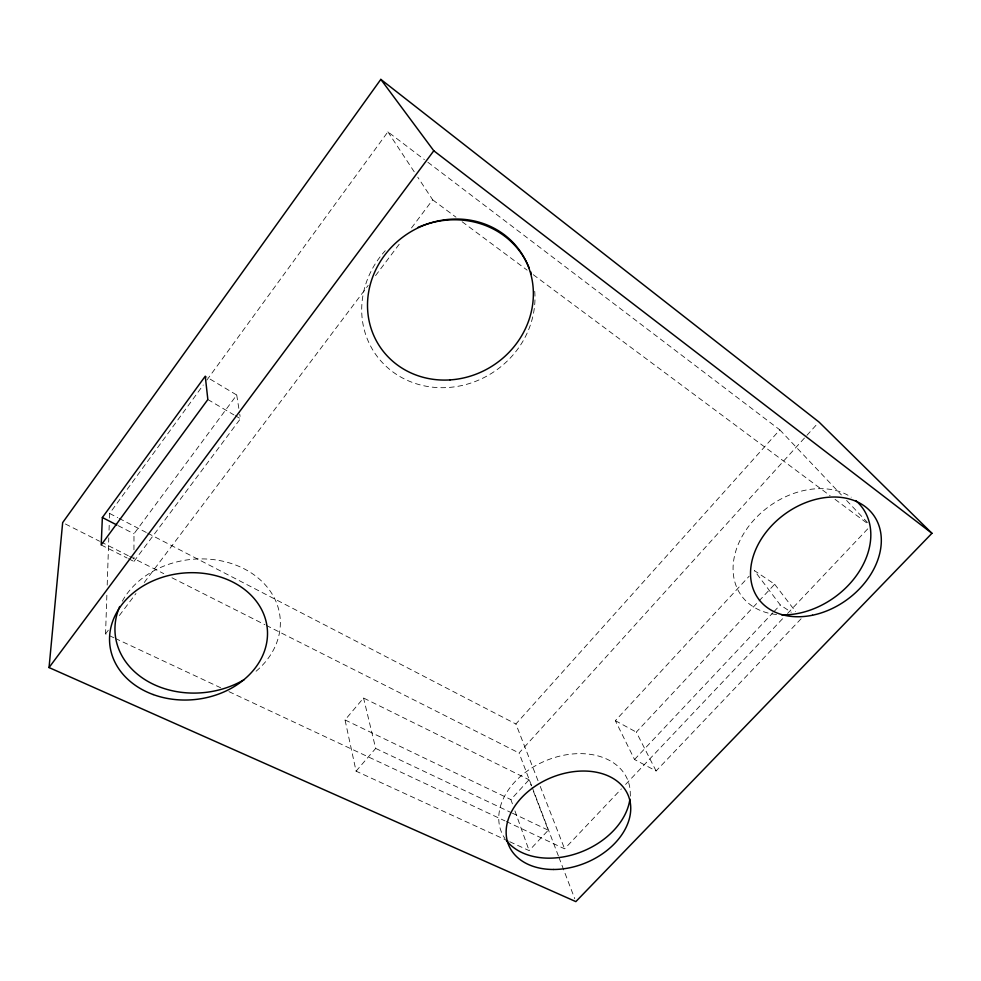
<?xml version="1.0" encoding="UTF-8"?>
<svg xmlns="http://www.w3.org/2000/svg" width="981" height="981" viewBox="0 0 981 981"><rect width="100%" height="100%" fill="white"/><g stroke="black" fill="none" stroke-linecap="round" stroke-linejoin="round"><path stroke-width="0.74" stroke-dasharray="4.91 3.68" d="M128.474 558.704L133.931 561.451L133.943 557.085M133.956 549.814L133.98 533.799L236.728 395.024L205.25 376.214M113.882 637.76L105.556 633.861L106.941 592.708M107.199 585.093L108.793 537.833M109.038 530.218L109.247 524.124M109.455 518.029L109.614 513.455L203.263 385.018M206.868 380.076L387.887 131.846L424.405 159.609M133.931 561.451L240.443 418.715L239.744 414.276M105.556 633.861L108.315 630.194M119.375 615.516L135.967 593.517M144.256 582.506L368.182 285.41M375.551 275.636L401.352 241.4M411.493 227.948L432.682 199.83L417.759 177.169M508.366 841.097L356.078 771.164L345.03 719.956L363.559 698.018L529.041 779.772L531.175 785.376M356.078 771.164L375.674 748.417L363.559 698.018M538.029 780.729L515.896 723.99L779.821 429.862L425.619 160.541M531.616 785.867L519.059 752.991L817.946 423.142M512.413 803.831L510.893 799.576L529.041 779.772M801.109 618.766L656.093 770.968L634.523 759.502L615.357 720.667L749.177 576.19M656.093 770.968L636.301 732.12L758.031 602.027M759.073 600.912L774.683 584.235L754.364 570.586L780.251 604.958L791.287 612.267M509.752 841.735L529.139 850.637L548.281 830.196L533.321 790.98M634.523 759.502L772.905 612.745M773.96 611.629L780.251 604.958M506.355 821.538L564.602 848.823L621.378 788.883M625.596 784.444L783.328 617.944M787.535 613.505L868.504 528.048M115.268 638.41L220.664 687.767M228.978 691.654L504.97 820.889M375.674 748.417L511.003 812.526M512.389 813.175L548.281 830.196M345.03 719.956L510.893 799.576M101.19 544.97L127.113 558.017M65.396 523.989L99.559 541.23M100.92 541.917L128.253 555.712M129.615 556.399L163.778 573.652M171.982 577.784L264.907 624.689M266.268 625.388L519.059 752.991M118.174 525.657L133.98 533.799M109.614 513.455L117.757 517.674M119.118 518.385L146.292 532.462M147.653 533.173L515.896 723.99M615.357 720.667L636.301 732.12M207.849 399.537L233.932 414.889M235.232 415.65L240.443 418.715M432.682 199.83L455.993 217.181M462.125 221.743L527.14 270.143M533.272 274.705L830.122 495.687M835.039 499.341L866.934 523.081M779.821 429.862L841.391 494.939M846.603 500.457L867.474 522.517M774.683 584.235L795.64 611.617M387.887 131.846L414.436 172.129M540.249 786.406L564.602 848.823M532.168 787.289L558.373 855.886M558.912 857.32L574.756 898.755M514.939 810.919L529.139 850.637M236.728 395.024L239.523 412.793M630.366 796.106L630.231 791.63A68.29 48.927 -22.7 0 0 548.992 759.429A68.29 48.927 -22.7 0 0 504.97 838.596M122.306 601.194A82.87 66.892 -6.2 0 1 246.256 569.936A82.87 66.892 -6.2 0 1 253.392 673.42M776.584 614.535A74.777 56.003 -36 0 1 744.591 532.205A74.777 56.003 -36 0 1 851.214 497.171M534.731 291.271A88.584 81.913 -33.1 0 1 419.549 384.724A88.584 81.913 -33.1 0 1 385.251 250.719"/><path stroke-width="1.47" d="M102.367 517.527L101.19 544.97L207.849 399.537L205.25 376.214L102.367 517.527L116.862 524.982M49.05 667.558L62.661 522.603L380.824 79.387L818.976 422.014L931.95 533.296L575.847 901.613L49.05 667.558L433.798 150.78L380.824 79.387M433.798 150.78L931.95 533.296M244.146 679.674A82.87 66.892 -6.2 0 1 147.113 680.961A82.87 66.892 -6.2 0 1 119.707 606.503M629.912 799.086A68.29 48.927 -22.7 0 1 576.938 853.47A68.29 48.927 -22.7 0 1 506.404 840.545M855.763 500.592A74.777 56.003 -36 0 1 858.915 571.948A74.777 56.003 -36 0 1 781.771 614.866M418.004 227.396A88.584 81.913 -33.1 0 1 529.115 267.825M530.562 271.59A88.584 81.913 -33.1 0 1 531.408 274.14M153.159 694.548A79.154 63.507 -5.9 0 0 267.372 629.667A79.154 63.507 -5.9 0 0 145.016 584.848A79.154 63.507 -5.9 0 0 153.159 694.548M553.591 869.485A64.746 45.984 -22.7 0 0 628.269 795.517A64.746 45.984 -22.7 0 0 523.462 795.763A64.746 45.984 -22.7 0 0 553.591 869.485M812.476 615.234A71.159 52.9 -36.1 0 0 874.206 516.08A71.159 52.9 -36.1 0 0 761.084 539.354A71.159 52.9 -36.1 0 0 812.476 615.234M450.058 379.905A84.844 78.517 -33.8 0 0 522.456 254.717A84.844 78.517 -33.8 0 0 378.813 264.036A84.844 78.517 -33.8 0 0 450.058 379.905"/></g></svg>
